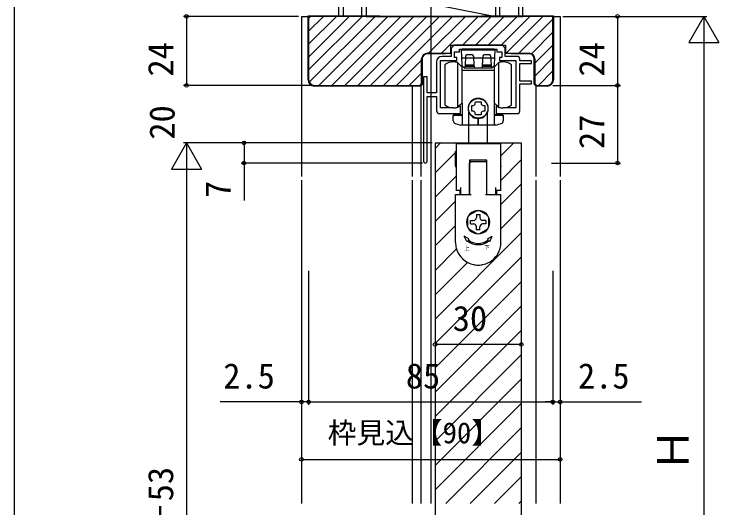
# Model space of a CAD drawing. Units: millimetres, scale not verified. Extents: x -525 to 525, y -783 to 779.
# Drawn here: x -524.9 to -279.6, y 335.6 to 507.4 of the extents above; entities that cross this region are included whole.
import ezdxf
from ezdxf.enums import TextEntityAlignment as Align

# ---------------------------------------------------------------- set-up
doc = ezdxf.new("R2010")
doc.units = ezdxf.units.MM
doc.header["$LTSCALE"] = 4
for name, color, linetype in [('0-4_YKK_11E', 7, 'Continuous'), ('0-5_YKK_12', 2, 'Continuous'), ('0-6_YKK_13', 4, 'Continuous'), ('0-8_YKK_D', 6, 'Continuous'), ('0-9_YKK_ZWAK', 7, 'Continuous'), ('0-A_YSS_K', 3, 'Continuous'), ('0-B_YSS_KE', 3, 'Continuous')]:
    doc.layers.add(name, color=color, linetype=linetype)
doc.styles.add('ＭＳ ゴシック', font='')
doc.styles.get('ＭＳ ゴシック').set_extended_font_data('MS Gothic')

msp = doc.modelspace()

# ---------------------------------------------------------------- linework, layer by layer
at = {"layer": '0-4_YKK_11E'}
msp.add_line((-382.4, 485.6), (-382.4, 456.2), dxfattribs=at)
for points in [[(-349.9, 492.7), (-354, 492.7), (-354, 495.6), (-355, 496.6), (-371.8, 496.6), (-372.8, 495.6), (-372.8, 492.7), (-376, 492.7)], [(-372.05, 474.8), (-376.5, 474.8), (-376.5, 491.3), (-370.8, 491.3), (-370.8, 492.3), (-371.6, 492.3), (-371.6, 494.3), (-369.9, 494.3), (-369.9, 495.2), (-363.858, 495.2), (-363.675, 495.32), (-363.125, 495.32), (-362.942, 495.2), (-356.9, 495.2), (-356.9, 494.3), (-355.2, 494.3), (-355.2, 492.3), (-356, 492.3), (-356, 491.3), (-350.3, 491.3), (-350.3, 474.8), (-354.75, 474.8)], [(-377.9, 490.8), (-377.9, 480), (-381.2, 480), (-381.2, 485.6), (-382.4, 485.6)], [(-348.9, 473.8), (-348.9, 483.1), (-344.9, 483.1), (-344.9, 484.1), (-348.9, 484.1), (-348.9, 490.2), (-344.9, 490.2), (-344.9, 491.2), (-348.9, 491.2), (-348.9, 491.7)], [(-381.2, 456.2), (-381.2, 478.8), (-377.9, 478.8), (-377.9, 473.8)], [(-376.9, 472.8), (-369.6, 472.8), (-369.6, 475.434), (-369.847, 475.536), (-370.245, 475.138), (-370.365, 475.064)], [(-356.435, 475.064), (-356.555, 475.138), (-356.953, 475.536), (-357.2, 475.434), (-357.2, 472.8), (-349.9, 472.8)]]:
    msp.add_lwpolyline(points, dxfattribs=at)
for centre, radius, start, end in [((-376, 490.8), 1.9, 90.00001, 179.99999), ((-349.9, 491.7), 1, 0.00001, 89.99999), ((-376.9, 473.8), 1, 180.00001, 269.99999), ((-372.05, 480.3), 5.5, 270, 287.83761), ((-354.75, 480.3), 5.5, 252.16239, 270), ((-349.9, 473.8), 1, 270.00001, 359.99999), ((-381.8, 456.2), 0.6, 179.99999, 0.00001)]:
    msp.add_arc(centre, radius, start, end, dxfattribs=at)
at = {"layer": '0-5_YKK_12'}
for p, q in [((-379.9, 561.006), (-379.9, 337.102)), ((-424.9, 506.6), (-422.4, 506.6)), ((-424.9, 506.6), (-424.9, 450.904)), ((-337.4, 506.6), (-334.9, 506.6)), ((-334.9, 506.6), (-334.9, 450.904)), ((-386.4, 482.4), (-386.4, 450.904)), ((-383.4, 482.517), (-383.4, 450.904)), ((-343.4, 482.517), (-343.4, 450.904)), ((-378.4, 462.6), (-378.4, 215.603)), ((-378.4, 462.6), (-348.4, 462.6)), ((-378.4, 460.686), (-376.486, 462.6)), ((-368.201, 462.4), (-368.001, 462.6)), ((-359.716, 462.4), (-359.516, 462.6)), ((-355.5, 458.131), (-351.031, 462.6)), ((-348.4, 462.6), (-348.4, 215.603)), ((-378.4, 452.201), (-371.3, 459.301)), ((-355.7, 449.445), (-348.4, 456.745)), ((-424.9, 449.604), (-424.9, 337.102)), ((-386.4, 449.604), (-386.4, 337.102)), ((-383.4, 449.604), (-383.4, 337.102)), ((-378.4, 443.716), (-371.1, 451.016)), ((-343.4, 449.604), (-343.4, 337.102)), ((-334.9, 449.604), (-334.9, 337.102)), ((-355.5, 441.16), (-348.4, 448.26)), ((-378.4, 435.231), (-371.3, 442.331)), ((-355.5, 432.675), (-348.4, 439.775)), ((-378.4, 426.745), (-371.3, 433.845)), ((-378.4, 401.289), (-348.4, 431.289)), ((-378.4, 418.26), (-370.958, 425.702)), ((-378.4, 392.804), (-348.4, 422.804)), ((-378.4, 409.775), (-367.136, 421.039)), ((-378.4, 384.319), (-348.4, 414.319)), ((-378.4, 375.834), (-348.4, 405.834)), ((-378.4, 367.348), (-348.4, 397.348)), ((-378.4, 358.863), (-348.4, 388.863)), ((-378.4, 350.378), (-348.4, 380.378)), ((-378.4, 341.892), (-348.4, 371.892)), ((-374.705, 337.102), (-348.4, 363.407)), ((-366.22, 337.102), (-348.4, 354.922)), ((-357.735, 337.102), (-348.4, 346.437)), ((-349.25, 337.102), (-348.4, 337.951))]:
    msp.add_line(p, q, dxfattribs=at)
at = {"layer": '0-6_YKK_13'}
for p, q in [((-369.3, 494.9), (-369, 495.2)), ((-369.3, 494.9), (-369.22, 492.6)), ((-363.4, 495.2), (-369, 495.2)), ((-365.478, 493.2), (-367.322, 493.2)), ((-357.8, 495.2), (-363.4, 495.2)), ((-359.478, 493.2), (-361.322, 493.2)), ((-357.8, 495.2), (-357.5, 494.9)), ((-370.6, 490.6), (-369, 489)), ((-370.6, 490.6), (-370.6, 475)), ((-369.22, 492.6), (-369.111, 489.5)), ((-363.4, 492.1), (-368.719, 492.1)), ((-367.821, 492.722), (-368, 489.7)), ((-364.8, 489.7), (-364.979, 492.722)), ((-358.081, 492.1), (-363.4, 492.1)), ((-361.821, 492.722), (-362, 489.7)), ((-358.8, 489.7), (-358.979, 492.722)), ((-357.8, 489), (-356.2, 490.6)), ((-357.689, 489.5), (-357.58, 492.6)), ((-356.2, 475), (-356.2, 490.6)), ((-375, 489.8), (-375, 482.8)), ((-368.283, 488.7), (-369.111, 489.5)), ((-369, 476.6), (-369, 489)), ((-364.7, 489.2), (-368.1, 489.2)), ((-363.4, 488.7), (-362.191, 488.7)), ((-362, 489.7), (-362.2, 488.7)), ((-362.191, 488.7), (-358.517, 488.7)), ((-358.7, 489.2), (-362.1, 489.2)), ((-358.8, 489.7), (-362, 489.7)), ((-358.6, 488.7), (-358.8, 489.7)), ((-357.689, 489.5), (-358.517, 488.7)), ((-357.8, 489), (-357.8, 476.6)), ((-351.8, 482.8), (-351.8, 489.8)), ((-363.4, 487.85), (-369, 487.85)), ((-357.8, 487.85), (-363.4, 487.85)), ((-375, 482.8), (-375, 475.8)), ((-351.8, 475.8), (-351.8, 482.8)), ((-369, 476.6), (-370.6, 475)), ((-364.408, 476.346), (-364.37, 476.85)), ((-356.2, 475), (-357.8, 476.6)), ((-372.1, 470.319), (-372.1, 472.1)), ((-369.2, 472.4), (-371.8, 472.4)), ((-369.2, 472.1), (-371.8, 472.1)), ((-366.65, 462.6), (-366.65, 473.301)), ((-363.4, 471.1), (-363.4, 468.8)), ((-363.4, 468.8), (-363.4, 471.1)), ((-360.15, 462.6), (-360.15, 473.301)), ((-355, 472.4), (-357.6, 472.4)), ((-355, 472.1), (-357.6, 472.1)), ((-354.7, 472.1), (-354.7, 470.319)), ((-363.4, 468.8), (-369.478, 468.8)), ((-357.322, 468.8), (-363.4, 468.8)), ((-371.1, 462.4), (-355.7, 462.4)), ((-371.1, 462.4), (-371.1, 445.9)), ((-355.7, 462.4), (-355.7, 445.9)), ((-371.1, 459.6), (-371.3, 459.6)), ((-355.5, 456.207), (-355.5, 459.1)), ((-371.3, 455.761), (-371.3, 456.207)), ((-366.45, 456.6), (-366.45, 444.6)), ((-360.35, 456.6), (-366.45, 456.6)), ((-360.35, 444.6), (-360.35, 456.6)), ((-371.3, 454.589), (-371.3, 455.761)), ((-371.3, 454.589), (-371.3, 454.321)), ((-371.3, 454.321), (-371.3, 454.289)), ((-371.3, 454.289), (-371.1, 454.289)), ((-366.45, 454.289), (-366.4, 454.289)), ((-366.4, 455.1), (-366.4, 455.6)), ((-366.4, 454.6), (-366.4, 455.1)), ((-366.4, 454.321), (-366.4, 454.589)), ((-366.4, 454.289), (-366.4, 454.321)), ((-366.4, 453.303), (-366.4, 454.289)), ((-365.9, 456.1), (-360.9, 456.1)), ((-360.4, 455.1), (-360.4, 455.6)), ((-360.4, 454.589), (-360.4, 454.598)), ((-360.4, 453.303), (-360.4, 454.289)), ((-360.4, 454.289), (-360.35, 454.289)), ((-355.7, 454.289), (-355.5, 454.289)), ((-355.5, 454.589), (-355.5, 454.321)), ((-355.5, 454.321), (-355.5, 454.289)), ((-360.4, 451.058), (-360.4, 452.589)), ((-366.4, 450.6), (-366.4, 451.058)), ((-366.4, 450.565), (-366.4, 450.6)), ((-366.4, 447.1), (-366.4, 449.1)), ((-360.4, 447.1), (-360.4, 449.1)), ((-369.5, 444.6), (-369.5, 447.1)), ((-366.4, 446.017), (-366.4, 447.1)), ((-360.4, 446.017), (-360.4, 447.1)), ((-357.3, 444.6), (-357.3, 447.1)), ((-371.3, 444.6), (-369.5, 444.6)), ((-371.3, 440.3), (-371.3, 444.6)), ((-371.1, 446.1), (-369.5, 446.1)), ((-369.725, 444.6), (-369.725, 446.1)), ((-366.4, 445.6), (-366.4, 446.017)), ((-366.4, 444.6), (-365.9, 444.6)), ((-360.9, 444.6), (-360.4, 444.6)), ((-360.4, 445.6), (-360.4, 446.017)), ((-360.4, 445.1), (-360.4, 445.6)), ((-360.4, 444.6), (-360.4, 445.1)), ((-360.4, 444.6), (-360.35, 444.6)), ((-357.3, 446.1), (-355.7, 446.1)), ((-357.075, 446.1), (-357.075, 444.6)), ((-355.5, 440.3), (-355.5, 444.6)), ((-371.3, 439.3), (-371.3, 440.3)), ((-371.3, 438.426), (-371.3, 439.3)), ((-355.5, 439.3), (-355.5, 440.3)), ((-355.5, 438.426), (-355.5, 439.3)), ((-371.3, 437.962), (-371.3, 438.426)), ((-371.3, 437.8), (-371.3, 437.962)), ((-363.934, 438.964), (-366.566, 437.445)), ((-364, 437.7), (-362.8, 437.7)), ((-364, 437.7), (-364, 436.6)), ((-360.234, 437.445), (-362.866, 438.964)), ((-362.8, 437.7), (-362.8, 436.6)), ((-355.5, 435.3), (-355.5, 437.3)), ((-371.3, 434.8), (-371.3, 435.3)), ((-371.3, 433.8), (-371.3, 434.175)), ((-367.15, 436.53), (-367.15, 433.471)), ((-367.1, 436.52), (-367.1, 433.48)), ((-366.1, 434.4), (-366.1, 435.6)), ((-366.1, 435.6), (-365, 435.6)), ((-366.1, 434.4), (-365, 434.4)), ((-360.7, 435.6), (-361.8, 435.6)), ((-360.7, 434.4), (-361.8, 434.4)), ((-360.7, 435.6), (-360.7, 434.4)), ((-359.7, 433.48), (-359.7, 436.52)), ((-359.65, 433.471), (-359.65, 436.53)), ((-355.5, 434.8), (-355.5, 435.3)), ((-355.5, 433.8), (-355.5, 434.175)), ((-371.3, 433.743), (-371.3, 433.8)), ((-371.3, 433.465), (-371.3, 433.743)), ((-371.3, 433.443), (-371.3, 433.465)), ((-371.3, 433.3), (-371.3, 433.443)), ((-371.3, 432.8), (-371.3, 433.3)), ((-371.3, 432.3), (-371.3, 432.8)), ((-371.3, 428), (-371.3, 432.3)), ((-366.566, 432.556), (-363.934, 431.036)), ((-364, 432.3), (-364, 433.4)), ((-362.8, 432.3), (-364, 432.3)), ((-362.866, 431.036), (-360.234, 432.556)), ((-362.8, 432.3), (-362.8, 433.4)), ((-355.5, 433.743), (-355.5, 433.8)), ((-355.5, 433.465), (-355.5, 433.743)), ((-355.5, 433.443), (-355.5, 433.465)), ((-355.5, 433.3), (-355.5, 433.443)), ((-355.5, 432.8), (-355.5, 433.3)), ((-355.5, 432.3), (-355.5, 432.8)), ((-355.5, 428), (-355.5, 432.3)), ((-367.385, 428.251), (-368.25, 430.2)), ((-366.614, 429.17), (-368.25, 430.2)), ((-360.186, 429.17), (-358.55, 430.2)), ((-359.415, 428.251), (-358.55, 430.2)), ((-367.385, 428.251), (-367.128, 428.557)), ((-366.614, 429.17), (-366.871, 428.864)), ((-360.186, 429.17), (-359.929, 428.864)), ((-359.415, 428.251), (-359.672, 428.557))]:
    msp.add_line(p, q, dxfattribs=at)
for points in [[(-357.58, 492.6), (-357.5, 494.9), (-369.3, 494.9)], [(-368.283, 488.7), (-364.609, 488.7), (-363.4, 488.7)], [(-364.6, 488.7), (-364.8, 489.7), (-368, 489.7), (-368.2, 488.7)], [(-368.9, 468.8), (-368.9, 476.4), (-369.2, 476.4)], [(-364.37, 476.85), (-362.43, 476.85), (-362.392, 476.346)], [(-357.6, 476.4), (-357.9, 476.4), (-357.9, 468.8)], [(-365.145, 473.592), (-365.65, 473.63), (-365.65, 475.57), (-365.145, 475.609)], [(-361.655, 475.609), (-361.15, 475.57), (-361.15, 473.63), (-361.655, 473.592)], [(-362.392, 472.855), (-362.43, 472.35), (-364.37, 472.35), (-364.408, 472.855)], [(-371.3, 456.207), (-371.3, 459.1), (-371.3, 459.6)], [(-355.5, 459.1), (-355.5, 459.6), (-355.7, 459.6)], [(-355.5, 454.589), (-355.5, 455.761), (-355.5, 456.207)], [(-366.4, 454.589), (-366.4, 454.598), (-366.4, 454.6)], [(-360.4, 454.598), (-360.4, 454.6), (-360.4, 455.1)], [(-360.4, 454.289), (-360.4, 454.321), (-360.4, 454.589)], [(-366.4, 452.803), (-366.4, 453.16), (-366.4, 453.303)], [(-366.4, 451.058), (-366.4, 452.589), (-366.4, 452.803)], [(-360.4, 452.589), (-360.4, 452.803), (-360.4, 453.16), (-360.4, 453.303)], [(-366.4, 449.1), (-366.4, 450.558), (-366.4, 450.565)], [(-360.4, 450.565), (-360.4, 450.6), (-360.4, 451.058)], [(-360.4, 449.1), (-360.4, 450.558), (-360.4, 450.565)], [(-369.5, 444.6), (-366.45, 444.6), (-366.4, 444.6)], [(-366.4, 444.6), (-366.4, 445.1), (-366.4, 445.6)], [(-360.35, 444.6), (-357.3, 444.6), (-355.5, 444.6)], [(-371.3, 435.3), (-371.3, 437.3), (-371.3, 437.8)], [(-355.5, 437.3), (-355.5, 437.8), (-355.5, 437.962), (-355.5, 438.426)], [(-371.3, 434.175), (-371.3, 434.639), (-371.3, 434.8)], [(-355.5, 434.175), (-355.5, 434.639), (-355.5, 434.8)]]:
    msp.add_lwpolyline(points, dxfattribs=at)
msp.add_circle((-363.4, 474.6), 3.4, dxfattribs=at)
for centre, radius, start, end in [((-367.322, 492.7), 0.5, 90, 177.4552), ((-365.478, 492.7), 0.5, 2.5448, 90), ((-361.322, 492.7), 0.5, 90, 177.4552), ((-359.478, 492.7), 0.5, 2.5448, 90), ((-372, 485.8), 5, 90, 126.8699), ((-372, 485.8), 5, 73.7398, 90), ((-368.719, 492.6), 0.5, 182, 270), ((-358.081, 492.6), 0.5, 270, 358), ((-354.8, 485.8), 5, 90, 106.2602), ((-354.8, 485.8), 5, 53.1301, 90), ((-372, 479.8), 5, 233.1301, 270), ((-363.4, 474.6), 3.5, 90, 270), ((-365.206, 476.406), 0.8, 274.33284, 355.66716), ((-363.4, 474.6), 3.5, 270, 90), ((-361.594, 476.406), 0.8, 184.33284, 265.66716), ((-354.8, 479.8), 5, 270, 306.8699), ((-372, 479.8), 5, 270, 286.2602), ((-365.206, 472.795), 0.8, 4.33284, 85.66716), ((-361.594, 472.795), 0.8, 94.33284, 175.66716), ((-354.8, 479.8), 5, 253.7398, 270), ((-371.8, 472.1), 0.3, 90, 180), ((-371.8, 471.8), 0.3, 90, 180), ((-369.2, 472.7), 0.3, 270, 0), ((-369.2, 472.4), 0.3, 270, 0), ((-357.6, 472.7), 0.3, 180, 270), ((-357.6, 472.4), 0.3, 180, 270), ((-355, 472.1), 0.3, 0, 90), ((-355, 471.8), 0.3, 0, 90), ((-371.1, 470.319), 1, 180, 251.28667), ((-363.4, 493.05), 25, 251.28667, 255.93013), ((-363.4, 493.05), 25, 284.06987, 288.71333), ((-355.7, 470.319), 1, 288.71333, 0), ((-365.9, 455.6), 0.5, 90, 180), ((-360.9, 455.6), 0.5, 0, 90), ((-363.4, 435), 4.05, 0, 180), ((-363.4, 435), 4, 82.33165, 97.66835), ((-363.4, 435), 4.05, 136.2623, 157.80839), ((-363.4, 435), 4, 142.33165, 157.66835), ((-365, 436.6), 1, 270, 0), ((-361.8, 436.6), 1, 180, 270), ((-363.4, 435), 4, 22.33165, 37.82349), ((-363.4, 435), 4.05, 180, 0), ((-365, 433.4), 1, 0, 90), ((-361.8, 433.4), 1, 90, 180), ((-363.4, 435), 4, 202.33165, 217.82349), ((-363.4, 435), 4, 322.17651, 337.66835), ((-363.4, 435), 4, 262.17651, 277.82349), ((-363.4, 428), 7.9, 180, 194.66485), ((-363.4, 433), 5.8, 230, 310), ((-363.4, 433), 5.4, 230, 310), ((-363.4, 428), 7.9, 345.33515, 0), ((-363.4, 428), 7.9, 194.66485, 198.44872), ((-363.4, 428), 7.9, 198.44872, 202.318), ((-363.4, 428), 7.9, 202.318, 225.86911), ((-363.4, 428), 7.9, 314.13089, 337.682), ((-363.4, 428), 7.9, 337.682, 341.55128), ((-363.4, 428), 7.9, 341.55128, 345.33515), ((-363.4, 428), 7.9, 225.86911, 226.18003), ((-363.4, 428), 7.9, 226.18003, 259.0546), ((-363.4, 428), 7.9, 280.9454, 313.81997), ((-363.4, 428), 7.9, 313.81997, 314.13089), ((-363.4, 428), 7.9, 259.0546, 262.72786), ((-363.4, 428), 7.9, 262.72786, 270), ((-363.4, 428), 7.9, 270, 277.27214), ((-363.4, 428), 7.9, 277.27214, 280.9454)]:
    msp.add_arc(centre, radius, start, end, dxfattribs=at)
at = {"layer": '0-8_YKK_D'}
for p, q in [((-425.9, 506.6), (-465.9, 506.6)), ((-464.9, 506.6), (-464.9, 482.6)), ((-333.9, 506.6), (-283.9, 506.6)), ((-331.9, 506.6), (-313.9, 506.6)), ((-314.9, 506.6), (-314.9, 482.6)), ((-284.9, 506.6), (-290.15, 497.507)), ((-284.9, 506.6), (-279.65, 497.507)), ((-284.9, 506.6), (-284.9, 488.413)), ((-290.15, 497.507), (-279.65, 497.507)), ((-284.9, 496.1), (-284.9, 217.1)), ((-421.4, 482.6), (-465.9, 482.6)), ((-427.9, 482.6), (-465.9, 482.6)), ((-464.9, 482.6), (-464.9, 482.577)), ((-337.4, 482.6), (-313.9, 482.6)), ((-331.9, 482.6), (-313.9, 482.6)), ((-314.9, 482.6), (-314.9, 455.6)), ((-464.9, 462.6), (-470.15, 453.507)), ((-379.4, 462.6), (-465.9, 462.6)), ((-380.4, 462.6), (-465.9, 462.6)), ((-464.9, 462.6), (-464.9, 462.623)), ((-464.9, 462.6), (-459.65, 453.507)), ((-464.9, 462.6), (-464.9, 444.413)), ((-379.4, 462.6), (-445.9, 462.6)), ((-382.8, 455.6), (-445.9, 455.6)), ((-337.9, 455.6), (-313.9, 455.6)), ((-470.15, 453.507), (-459.65, 453.507)), ((-464.9, 452.1), (-464.9, 226.103)), ((-424.9, 418.046), (-424.9, 371.5)), ((-424.9, 418.046), (-424.9, 351.5)), ((-422.4, 418.046), (-422.4, 371.5)), ((-422.4, 417.046), (-422.4, 371.5)), ((-378.4, 419.046), (-378.4, 391.5)), ((-348.4, 419.046), (-348.4, 391.5)), ((-337.4, 418.046), (-337.4, 371.5)), ((-337.4, 417.046), (-337.4, 371.5)), ((-334.9, 418.046), (-334.9, 351.5)), ((-334.9, 418.046), (-334.9, 371.5)), ((-348.4, 392.5), (-378.4, 392.5)), ((-424.9, 372.5), (-453.227, 372.5)), ((-422.4, 372.5), (-424.9, 372.5)), ((-422.4, 372.5), (-419.85, 372.5)), ((-422.4, 372.5), (-337.4, 372.5)), ((-337.4, 372.5), (-339.95, 372.5)), ((-337.4, 372.5), (-334.9, 372.5)), ((-334.9, 372.5), (-306.573, 372.5)), ((-424.9, 352.5), (-334.9, 352.5))]:
    msp.add_line(p, q, dxfattribs=at)
msp.add_lwpolyline([(-444.9, 462.6), (-444.9, 455.6), (-444.9, 442.573)], dxfattribs=at)
for centre in [(-464.9, 506.6), (-314.9, 506.6), (-464.9, 482.6), (-464.9, 482.6), (-314.9, 482.6), (-314.9, 482.6), (-444.9, 462.6), (-444.9, 455.6), (-314.9, 455.6), (-378.4, 392.5), (-348.4, 392.5), (-424.9, 372.5), (-422.4, 372.5), (-422.4, 372.5), (-337.4, 372.5), (-337.4, 372.5), (-334.9, 372.5), (-424.9, 352.5), (-334.9, 352.5)]:
    msp.add_circle(centre, 0.637, dxfattribs=at)
at = {"layer": '0-9_YKK_ZWAK'}
msp.add_line((-524.9, 746.6), (-524.9, -783.4), dxfattribs=at)
at = {"layer": '0-A_YSS_K'}
for p, q in [((-411.9, 506.6), (-411.9, 563.6)), ((-410.4, 563.6), (-410.4, 506.6)), ((-403.9, 506.6), (-403.9, 563.6)), ((-355.9, 506.6), (-355.9, 563.6)), ((-349.4, 563.6), (-349.4, 506.6)), ((-347.9, 506.6), (-347.9, 563.6)), ((-402.4, 515.6), (-357.4, 506.6)), ((-402.4, 515.6), (-402.4, 506.6)), ((-357.4, 515.6), (-357.4, 506.6)), ((-422.4, 505.944), (-421.744, 506.6)), ((-422.4, 501.454), (-417.254, 506.6)), ((-422.4, 496.964), (-412.764, 506.6)), ((-422.4, 492.474), (-408.274, 506.6)), ((-422.4, 487.984), (-403.784, 506.6)), ((-422.189, 483.705), (-399.294, 506.6)), ((-418.804, 482.6), (-394.804, 506.6)), ((-414.314, 482.6), (-390.314, 506.6)), ((-409.823, 482.6), (-385.823, 506.6)), ((-405.333, 482.6), (-381.333, 506.6)), ((-402.4, 506.6), (-357.4, 506.6)), ((-400.843, 482.6), (-376.843, 506.6)), ((-396.353, 482.6), (-372.353, 506.6)), ((-380.663, 493.8), (-367.863, 506.6)), ((-376.173, 493.8), (-363.373, 506.6)), ((-368.883, 496.6), (-358.883, 506.6)), ((-364.393, 496.6), (-354.393, 506.6)), ((-359.902, 496.6), (-349.902, 506.6)), ((-355.412, 496.6), (-345.412, 506.6)), ((-353.722, 493.8), (-340.922, 506.6)), ((-349.232, 493.8), (-337.4, 505.632)), ((-344.906, 493.636), (-337.4, 501.142)), ((-343.7, 490.352), (-337.4, 496.652)), ((-391.863, 482.6), (-383.1, 491.363)), ((-343.7, 485.862), (-337.4, 492.162)), ((-387.373, 482.6), (-383.1, 486.873)), ((-342.472, 482.6), (-337.4, 487.672))]:
    msp.add_line(p, q, dxfattribs=at)
for points in [[(-402.4, 551.6), (-402.4, 506.6), (-411.9, 506.6)], [(-357.4, 551.6), (-357.4, 506.6), (-347.9, 506.6)]]:
    msp.add_lwpolyline(points, dxfattribs=at)
at = {"layer": '0-B_YSS_KE'}
msp.add_line((-337.4, 484.6), (-337.4, 506.6), dxfattribs=at)
for points in [[(-422.6, 484.6), (-422.6, 506.8), (-397.6, 506.8), (-397.6, 506.6)], [(-337.4, 506.6), (-422.4, 506.6), (-422.4, 484.6)], [(-362.2, 506.6), (-362.2, 506.8), (-337.2, 506.8), (-337.2, 484.6)], [(-381.1, 493.8), (-372.9, 493.8), (-372.9, 496.6), (-353.9, 496.6), (-353.9, 493.8), (-345.7, 493.8)], [(-374.8, 493.8), (-374.8, 493.6), (-381.1, 493.6)], [(-345.7, 493.6), (-352, 493.6), (-352, 493.8)], [(-382.9, 491.8), (-382.9, 483.017), (-383.517, 482.4), (-420.4, 482.4)], [(-420.4, 482.6), (-383.6, 482.6), (-383.1, 483.1), (-383.1, 491.8)], [(-339.4, 482.4), (-343.283, 482.4), (-343.9, 483.017), (-343.9, 491.8)], [(-343.7, 491.8), (-343.7, 483.1), (-343.2, 482.6), (-339.4, 482.6)]]:
    msp.add_lwpolyline(points, dxfattribs=at)
for centre, radius, start, end in [((-381.1, 491.8), 2, 90.00001, 179.99999), ((-381.1, 491.8), 1.8, 90.00001, 179.99999), ((-345.7, 491.8), 2, 0.00001, 89.99999), ((-345.7, 491.8), 1.8, 0.00001, 89.99999), ((-420.4, 484.6), 2.2, 180.00001, 269.99999), ((-420.4, 484.6), 2, 180.00001, 269.99999), ((-339.4, 484.6), 2, 270.00001, 359.99999), ((-339.4, 484.6), 2.2, 270.00001, 359.99999)]:
    msp.add_arc(centre, radius, start, end, dxfattribs=at)

# ---------------------------------------------------------------- texts
at = {"layer": '0-6_YKK_13', "style": 'ＭＳ ゴシック', "width": 0.9}
for s, p in [('上', (-368.253, 424.857)), ('下', (-361.273, 425.04))]:
    msp.add_text(s, height=1.466, dxfattribs=at).set_placement(p, align=Align.BOTTOM_LEFT)
at = {"layer": '0-8_YKK_D', "style": 'ＭＳ ゴシック'}
for s, height, p in [('24', 8.798, (-466.9, 485.702)), ('24', 8.798, (-316.9, 485.702)), ('20', 8.798, (-466.4, 463.736)), ('27', 8.798, (-316.9, 460.475)), ('7', 8.798, (-446.9, 443.414)), ('Ｈ', 11, (-286.9, 348.248)), ('DH＝H－53', 8.798, (-466.9, 295.943))]:
    msp.add_text(s, height=height, rotation=90, dxfattribs=at).set_placement(p, align=Align.BOTTOM_LEFT)
for s, height, p in [('30', 8.798, (-372.264, 394.5)), ('2.5', 8.798, (-452.114, 374.5)), ('85', 8.798, (-388.593, 374.5)), ('2.5', 8.798, (-328.686, 374.5)), ('枠見込【90】', 7.331, (-415.781, 355.864))]:
    msp.add_text(s, height=height, dxfattribs=at).set_placement(p, align=Align.BOTTOM_LEFT)

doc.saveas('drawing.dxf')
